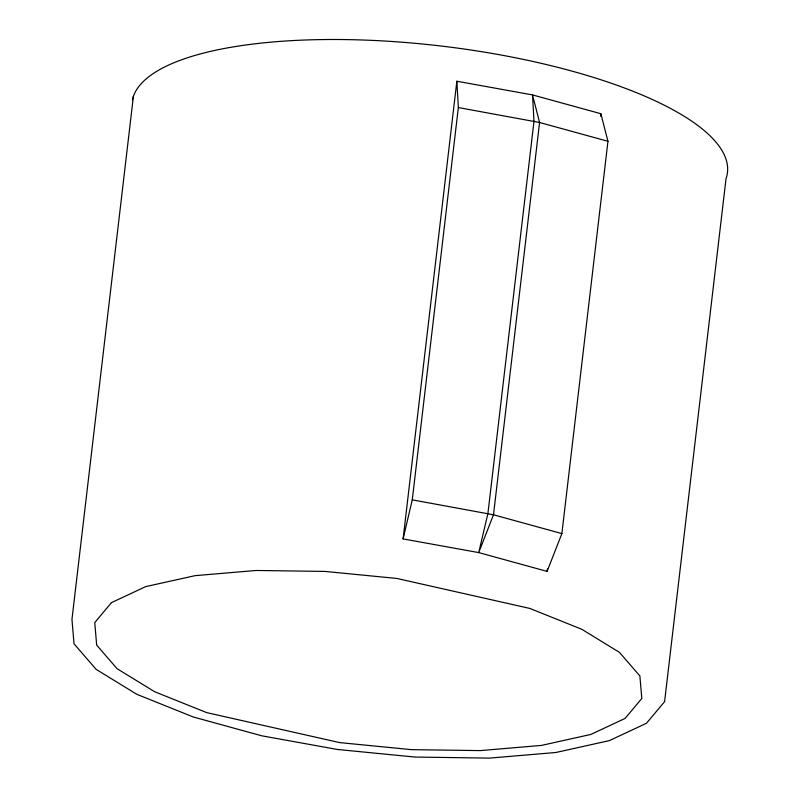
<?xml version="1.0" encoding="UTF-8"?>
<svg xmlns="http://www.w3.org/2000/svg" width="798" height="798" viewBox="0 0 798 798"><rect width="100%" height="100%" fill="white"/><g stroke="black" fill="none" stroke-linecap="round" stroke-linejoin="round"><path stroke-width="1.2" d="M133.406 96.349L71.96 619.418L74.034 643.826L96.169 669.382L136.847 694.33L193.296 716.983L261.664 735.786L337.305 749.452L415.05 757.063L489.613 758.1L555.907 752.484L609.413 740.604L646.48 723.267L664.594 701.651L726.04 178.582A299.789 92.139 6.7 0 0 454.92 47.76A299.789 92.139 6.7 0 0 132.418 99.85M403.09 538.919L456.855 81.236L532.495 94.912L600.864 113.715L607.956 141.296L561.872 533.593L547.099 571.388L478.73 552.595L403.09 538.919L412.267 499.857L458.351 107.56L456.855 81.236M547.099 571.388L547.398 568.914M600.575 116.189L600.864 113.715M458.351 107.56L539.578 122.493L607.956 141.296M412.267 499.857L493.493 514.79L561.872 533.593M533.992 121.236L487.907 513.533L478.73 552.595L493.493 514.79L539.578 122.493L532.495 94.912L533.992 121.236M111.471 602.63L94.753 622.58L96.668 645.113L117.097 668.704L154.652 691.736L206.752 712.634L339.689 742.609L411.449 749.641L480.276 750.599L541.473 745.412L590.859 734.439L625.083 718.439L641.801 698.489L639.886 675.956L619.457 652.365L581.902 629.333L529.802 608.425L396.865 578.45L325.105 571.428L256.278 570.47L195.081 575.657L145.695 586.62L111.471 602.63"/></g></svg>
